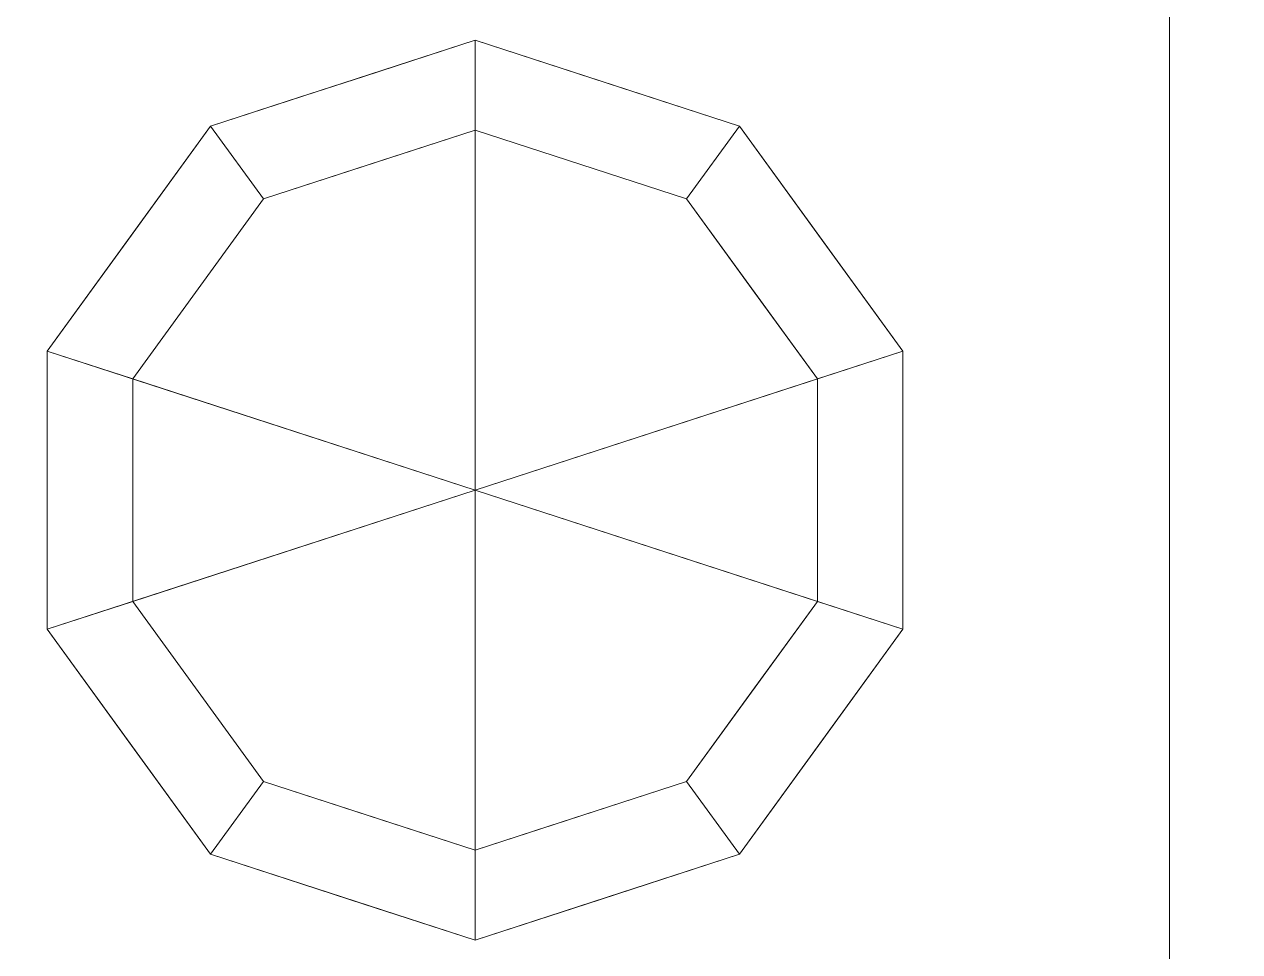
# Model space of a CAD drawing. Header units: millimetres. Extents: x -1 to 991, y -989 to 51.
# Drawn here: x 732.2 to 818, y -724.6 to -659.1 of the extents above; entities that cross this region are included whole.
import ezdxf

# ---------------------------------------------------------------- set-up
doc = ezdxf.new("R2010")
doc.units = ezdxf.units.MM
doc.layers.add('IQ_200_3D', color=1, linetype='Continuous')

msp = doc.modelspace()

# ---------------------------------------------------------------- meshes
at = {"layer": 'IQ_200_3D', "lineweight": 9}
mesh = msp.add_polyface(dxfattribs=at)
corners = [(177, -66, 220), (177, -738, 220), (813, -738, 220), (813, -66, 220)]
mesh.append_faces([[corners[k] for k in face] for face in [(0, 1, 2, 3)]])
mesh = msp.add_polyface(dxfattribs=at)
corners = [(813, -738, 200), (177, -738, 200), (177, -66, 200), (813, -66, 200)]
mesh.append_faces([[corners[k] for k in face] for face in [(0, 1, 2, 3)]])
mesh = msp.add_polyface(dxfattribs=at)
corners = [(813, -738, 220), (813, -738, 200), (813, -66, 200), (813, -66, 220)]
mesh.append_faces([[corners[k] for k in face] for face in [(0, 1, 2, 3)]])
mesh = msp.add_polyface(dxfattribs=at)
corners = [(950, -120, 875), (40, -120, 875), (40, -758, 875), (950, -758, 875)]
mesh.append_faces([[corners[k] for k in face] for face in [(0, 1, 2, 3)]])
mesh = msp.add_polyface(dxfattribs=at)
corners = [(40, -758, 800), (40, -120, 800), (950, -120, 800), (950, -758, 800)]
mesh.append_faces([[corners[k] for k in face] for face in [(0, 1, 2, 3)]])
mesh = msp.add_polyface(dxfattribs=at)
corners = [(940, -120, 1527), (50, -120, 1527), (50, -748, 1527), (940, -748, 1527)]
mesh.append_faces([[corners[k] for k in face] for face in [(0, 1, 2, 3)]])
mesh = msp.add_polyface(dxfattribs=at)
corners = [(50, -748, 875), (50, -120, 875), (940, -120, 875), (940, -748, 875)]
mesh.append_faces([[corners[k] for k in face] for face in [(0, 1, 2, 3)]])
mesh = msp.add_polyface(dxfattribs=at)
corners = [(940, -120, 1567), (50, -120, 1567), (50, -748, 1567), (940, -748, 1567)]
mesh.append_faces([[corners[k] for k in face] for face in [(0, 1, 2, 3)]])
mesh = msp.add_polyface(dxfattribs=at)
corners = [(50, -748, 1527), (50, -120, 1527), (940, -120, 1527), (940, -748, 1527)]
mesh.append_faces([[corners[k] for k in face] for face in [(0, 1, 2, 3)]])
mesh = msp.add_polyface(dxfattribs=at)
corners = [(833, -658, 800), (157, -658, 800), (157, -758, 800), (833, -758, 800)]
mesh.append_faces([[corners[k] for k in face] for face in [(0, 1, 2, 3)]])
mesh = msp.add_polyface(dxfattribs=at)
corners = [(157, -758, 220), (157, -658, 220), (833, -658, 220), (833, -758, 220)]
mesh.append_faces([[corners[k] for k in face] for face in [(0, 1, 2, 3)]])
mesh = msp.add_polyface(dxfattribs=at)
corners = [(764, -666.6, 69.951), (749.07, -671.451, 69.951), (739.843, -684.151, 69.951), (739.843, -699.849, 69.951), (749.07, -712.549, 69.951), (764, -717.4, 69.951), (764, -723.75, 69.951), (745.338, -717.686, 69.951), (733.804, -701.811, 69.951), (733.804, -682.189, 69.951), (745.338, -666.314, 69.951), (764, -660.25, 69.951)]
mesh.append_faces([[corners[k] for k in face] for face in [(4, 7, 8, 3)]], dxfattribs={"vtx0": -1, "vtx2": -1})
mesh.append_faces([[corners[k] for k in face] for face in [(0, 1, 10, 11)]], dxfattribs={"vtx1": -1})
mesh.append_faces([[corners[k] for k in face] for face in [(2, 3, 8, 9), (1, 2, 9, 10)]], dxfattribs={"vtx1": -1, "vtx3": -1})
mesh.append_faces([[corners[k] for k in face] for face in [(5, 6, 7, 4)]], dxfattribs={"vtx2": -1})
mesh = msp.add_polyface(dxfattribs=at)
corners = [(764, -660.25, 69.951), (745.338, -666.314, 69.951), (733.804, -682.189, 69.951), (733.804, -701.811, 69.951), (745.338, -717.686, 69.951), (764, -723.75, 69.951), (764, -723.75, 200), (745.338, -717.686, 200), (733.804, -701.811, 200), (733.804, -682.189, 200), (745.338, -666.314, 200), (764, -660.25, 200), (756.157, -721.202, 69.951), (754.669, -720.718, 200), (739.571, -709.749, 200), (739.571, -709.749, 69.951), (733.804, -692, 69.951), (733.804, -692, 200), (739.571, -674.251, 200), (739.571, -674.251, 69.951), (756.157, -662.798, 200), (754.669, -663.282, 69.951), (750.748, -719.444, 69.951), (750.748, -664.556, 200)]
mesh.append_faces([[corners[k] for k in face] for face in [(6, 12, 5)]], dxfattribs={"vtx0": -1})
mesh.append_faces([[corners[k] for k in face] for face in [(23, 1, 10), (22, 7, 4), (7, 22, 13), (1, 23, 21)]], dxfattribs={"vtx0": -1, "vtx1": -1})
mesh.append_faces([[corners[k] for k in face] for face in [(12, 6, 13), (20, 0, 21)]], dxfattribs={"vtx0": -1, "vtx2": -1})
mesh.append_faces([[corners[k] for k in face] for face in [(22, 12, 13), (23, 20, 21)]], dxfattribs={"vtx1": -1, "vtx2": -1})
mesh.append_faces([[corners[k] for k in face] for face in [(15, 4, 7, 14), (3, 15, 14, 8), (17, 9, 2, 16), (19, 2, 9, 18), (18, 10, 1, 19), (16, 3, 8, 17)]], dxfattribs={"vtx1": -1, "vtx3": -1})
mesh.append_faces([[corners[k] for k in face] for face in [(20, 11, 0)]], dxfattribs={"vtx2": -1})
mesh = msp.add_polyface(dxfattribs=at)
corners = [(764, -660.25, 200), (745.338, -666.314, 200), (733.804, -682.189, 200), (733.804, -701.811, 200), (745.338, -717.686, 200), (764, -723.75, 200), (764, -692, 200)]
mesh.append_faces([[corners[k] for k in face] for face in [(3, 6, 2)]], dxfattribs={"vtx0": -1, "vtx1": -1})
mesh.append_faces([[corners[k] for k in face] for face in [(1, 2, 6, 0)]], dxfattribs={"vtx1": -1})
mesh.append_faces([[corners[k] for k in face] for face in [(4, 5, 6, 3)]], dxfattribs={"vtx2": -1})
mesh = msp.add_polyface(dxfattribs=at)
corners = [(764, -717.4, 69.951), (778.93, -712.549, 69.951), (788.157, -699.849, 69.951), (788.157, -684.151, 69.951), (778.93, -671.451, 69.951), (764, -666.6, 69.951), (764, -660.25, 69.951), (782.662, -666.314, 69.951), (794.196, -682.189, 69.951), (794.196, -701.811, 69.951), (782.662, -717.686, 69.951), (764, -723.75, 69.951)]
mesh.append_faces([[corners[k] for k in face] for face in [(7, 4, 5, 6)]], dxfattribs={"vtx0": -1})
mesh.append_faces([[corners[k] for k in face] for face in [(9, 2, 3, 8), (8, 3, 4, 7)]], dxfattribs={"vtx0": -1, "vtx2": -1})
mesh.append_faces([[corners[k] for k in face] for face in [(9, 10, 1, 2)]], dxfattribs={"vtx1": -1, "vtx3": -1})
mesh.append_faces([[corners[k] for k in face] for face in [(10, 11, 0, 1)]], dxfattribs={"vtx3": -1})
mesh = msp.add_polyface(dxfattribs=at)
corners = [(764, -723.75, 69.951), (782.662, -717.686, 69.951), (794.196, -701.811, 69.951), (794.196, -682.189, 69.951), (782.662, -666.314, 69.951), (764, -660.25, 69.951), (764, -660.25, 200), (782.662, -666.314, 200), (794.196, -682.189, 200), (794.196, -701.811, 200), (782.662, -717.686, 200), (764, -723.75, 200), (788.429, -674.251, 69.951), (788.429, -674.251, 200), (773.331, -663.282, 200), (773.331, -663.282, 69.951), (794.196, -692, 69.951), (794.196, -692, 200), (788.429, -709.749, 200), (788.429, -709.749, 69.951), (771.843, -721.202, 200), (773.331, -720.718, 69.951), (777.252, -719.444, 200)]
mesh.append_faces([[corners[k] for k in face] for face in [(22, 1, 10), (1, 22, 21)]], dxfattribs={"vtx0": -1, "vtx1": -1})
mesh.append_faces([[corners[k] for k in face] for face in [(20, 0, 21)]], dxfattribs={"vtx0": -1, "vtx2": -1})
mesh.append_faces([[corners[k] for k in face] for face in [(22, 20, 21)]], dxfattribs={"vtx1": -1, "vtx2": -1})
mesh.append_faces([[corners[k] for k in face] for face in [(2, 16, 17, 9), (13, 8, 3, 12), (4, 15, 14, 7), (7, 13, 12, 4), (9, 18, 19, 2), (16, 3, 8, 17), (1, 19, 18, 10)]], dxfattribs={"vtx1": -1, "vtx3": -1})
mesh.append_faces([[corners[k] for k in face] for face in [(5, 6, 14, 15), (20, 11, 0)]], dxfattribs={"vtx2": -1})
mesh = msp.add_polyface(dxfattribs=at)
corners = [(764, -723.75, 200), (782.662, -717.686, 200), (794.196, -701.811, 200), (794.196, -682.189, 200), (782.662, -666.314, 200), (764, -660.25, 200), (764, -692, 200)]
mesh.append_faces([[corners[k] for k in face] for face in [(1, 2, 6, 0)]], dxfattribs={"vtx1": -1})
mesh.append_faces([[corners[k] for k in face] for face in [(2, 3, 6)]], dxfattribs={"vtx1": -1, "vtx2": -1})
mesh.append_faces([[corners[k] for k in face] for face in [(4, 5, 6, 3)]], dxfattribs={"vtx2": -1})
mesh = msp.add_polyface(dxfattribs=at)
corners = [(764, -692, 0), (764, -717.4, 0), (749.07, -712.549, 0), (739.843, -699.849, 0), (739.843, -684.151, 0), (749.07, -671.451, 0), (764, -666.6, 0)]
mesh.append_faces([[corners[k] for k in face] for face in [(0, 4, 5, 6)]], dxfattribs={"vtx0": -1})
mesh.append_faces([[corners[k] for k in face] for face in [(4, 0, 3)]], dxfattribs={"vtx0": -1, "vtx1": -1})
mesh.append_faces([[corners[k] for k in face] for face in [(0, 1, 2, 3)]], dxfattribs={"vtx3": -1})
mesh = msp.add_polyface(dxfattribs=at)
corners = [(764, -666.6, 0), (749.07, -671.451, 0), (739.843, -684.151, 0), (739.843, -699.849, 0), (749.07, -712.549, 0), (764, -717.4, 0), (764, -717.4, 69.951), (749.07, -712.549, 69.951), (739.843, -699.849, 69.951), (739.843, -684.151, 69.951), (749.07, -671.451, 69.951), (764, -666.6, 69.951), (753.567, -714.01, 0), (756.535, -714.975, 69.951), (744.457, -706.199, 69.951), (744.457, -706.199, 0), (739.843, -692, 0), (739.843, -692, 69.951), (744.457, -677.801, 69.951), (744.457, -677.801, 0), (753.567, -669.99, 69.951), (756.535, -669.026, 0), (758.783, -715.705, 0), (758.783, -668.295, 69.951)]
mesh.append_faces([[corners[k] for k in face] for face in [(7, 12, 13), (21, 23, 0), (1, 20, 21), (20, 1, 10)]], dxfattribs={"vtx0": -1, "vtx1": -1})
mesh.append_faces([[corners[k] for k in face] for face in [(13, 12, 22), (7, 4, 12), (21, 20, 23)]], dxfattribs={"vtx0": -1, "vtx2": -1})
mesh.append_faces([[corners[k] for k in face] for face in [(6, 13, 22)]], dxfattribs={"vtx1": -1, "vtx2": -1})
mesh.append_faces([[corners[k] for k in face] for face in [(15, 4, 7, 14), (3, 15, 14, 8), (17, 9, 2, 16), (19, 2, 9, 18), (18, 10, 1, 19), (16, 3, 8, 17)]], dxfattribs={"vtx1": -1, "vtx3": -1})
mesh.append_faces([[corners[k] for k in face] for face in [(22, 5, 6), (23, 11, 0)]], dxfattribs={"vtx2": -1})
mesh = msp.add_polyface(dxfattribs=at)
corners = [(764, -692, 0), (764, -666.6, 0), (778.93, -671.451, 0), (788.157, -684.151, 0), (788.157, -699.849, 0), (778.93, -712.549, 0), (764, -717.4, 0)]
mesh.append_faces([[corners[k] for k in face] for face in [(0, 4, 5, 6)]], dxfattribs={"vtx0": -1})
mesh.append_faces([[corners[k] for k in face] for face in [(0, 3, 4)]], dxfattribs={"vtx0": -1, "vtx2": -1})
mesh.append_faces([[corners[k] for k in face] for face in [(0, 1, 2, 3)]], dxfattribs={"vtx3": -1})
mesh = msp.add_polyface(dxfattribs=at)
corners = [(764, -717.4, 0), (778.93, -712.549, 0), (788.157, -699.849, 0), (788.157, -684.151, 0), (778.93, -671.451, 0), (764, -666.6, 0), (764, -666.6, 69.951), (778.93, -671.451, 69.951), (788.157, -684.151, 69.951), (788.157, -699.849, 69.951), (778.93, -712.549, 69.951), (764, -717.4, 69.951), (783.543, -677.801, 69.951), (783.543, -677.801, 0), (771.465, -669.026, 0), (771.465, -669.026, 69.951), (788.157, -692, 0), (788.157, -692, 69.951), (783.543, -706.199, 69.951), (783.543, -706.199, 0), (774.433, -714.01, 69.951), (771.465, -714.975, 0), (769.216, -715.705, 69.951)]
mesh.append_faces([[corners[k] for k in face] for face in [(15, 14, 5, 6)]], dxfattribs={"vtx0": -1})
mesh.append_faces([[corners[k] for k in face] for face in [(1, 20, 21), (20, 1, 10), (21, 22, 0)]], dxfattribs={"vtx0": -1, "vtx1": -1})
mesh.append_faces([[corners[k] for k in face] for face in [(13, 12, 8, 3), (14, 15, 7, 4), (4, 7, 12, 13), (21, 20, 22)]], dxfattribs={"vtx0": -1, "vtx2": -1})
mesh.append_faces([[corners[k] for k in face] for face in [(17, 9, 2, 16), (9, 18, 19, 2), (16, 3, 8, 17), (1, 19, 18, 10)]], dxfattribs={"vtx1": -1, "vtx3": -1})
mesh.append_faces([[corners[k] for k in face] for face in [(22, 11, 0)]], dxfattribs={"vtx2": -1})

doc.saveas('drawing.dxf')
